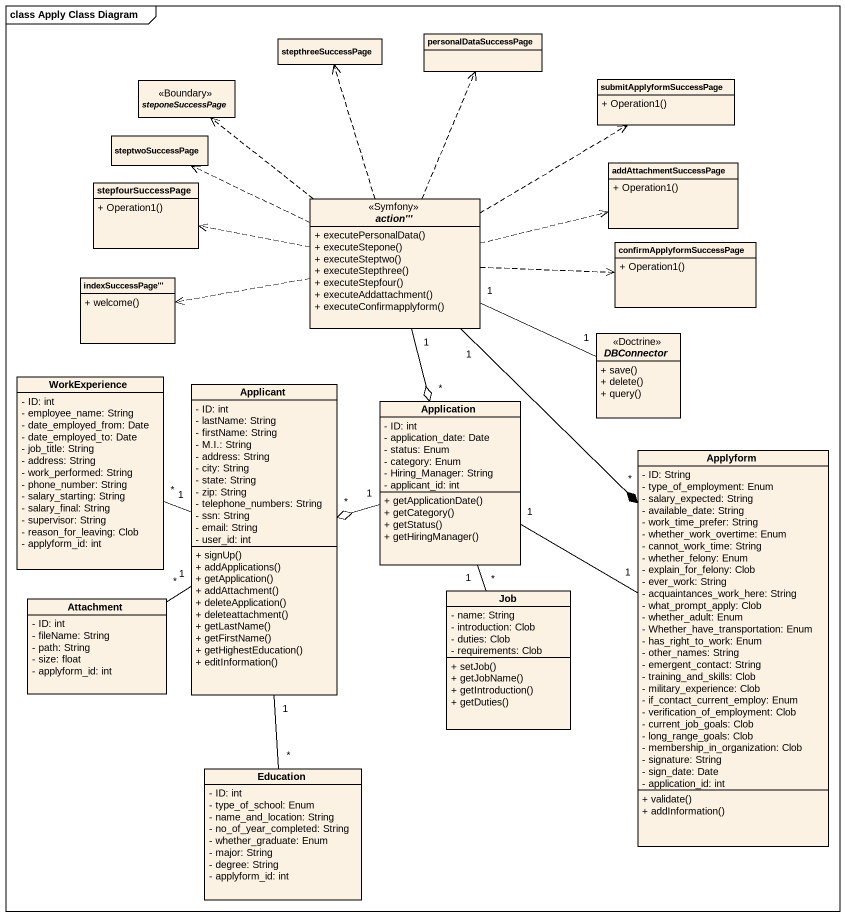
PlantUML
@startuml
mainframe class Apply Class Diagram
hide circle
hide empty members
skinparam classAttributeIconSize 0
class personalDataSuccessPage
class stepthreeSuccessPage
interface steponeSuccessPage <<Boundary>>
class submitApplyformSuccessPage {
  + Operation1()
}
class steptwoSuccessPage
class stepfourSuccessPage {
  + Operation1()
}
interface "action'''" as action_ <<Symfony>> {
  + executePersonalData()
  + executeStepone()
  + executeSteptwo()
  + executeStepthree()
  + executeStepfour()
  + executeAddattachment()
  + executeConfirmapplyform()
}
class addAttachmentSuccessPage {
  + Operation1()
}
class confirmApplyformSuccessPage {
  + Operation1()
}
class "indexSuccessPage'''" as indexSuccessPage {
  + welcome()
}
interface DBConnector <<Doctrine>> {
  + save()
  + delete()
  + query()
}
class WorkExperience {
  - ID: int
  - employee_name: String
  - date_employed_from: Date
  - date_employed_to: Date
  - job_title: String
  - address: String
  - work_performed: String
  - phone_number: String
  - salary_starting: String
  - salary_final: String
  - supervisor: String
  - reason_for_leaving: Clob
  - applyform_id: int
}
class Applicant {
  - ID: int
  - lastName: String
  - firstName: String
  - M.I.: String
  - address: String
  - city: String
  - state: String
  - zip: String
  - telephone_numbers: String
  - ssn: String
  - email: String
  - user_id: int
  + signUp()
  + addApplications()
  + getApplication()
  + addAttachment()
  + deleteApplication()
  + deleteattachment()
  + getLastName()
  + getFirstName()
  + getHighestEducation()
  + editInformation()
}
class Application {
  - ID: int
  - application_date: Date
  - status: Enum
  - category: Enum
  - Hiring_Manager: String
  - applicant_id: int
  + getApplicationDate()
  + getCategory()
  + getStatus()
  + getHiringManager()
}
class Applyform {
  - ID: String
  - type_of_employment: Enum
  - salary_expected: String
  - available_date: String
  - work_time_prefer: String
  - whether_work_overtime: Enum
  - cannot_work_time: String
  - whether_felony: Enum
  - explain_for_felony: Clob
  - ever_work: String
  - acquaintances_work_here: String
  - what_prompt_apply: Clob
  - whether_adult: Enum
  - Whether_have_transportation: Enum
  - has_right_to_work: Enum
  - other_names: String
  - emergent_contact: String
  - training_and_skills: Clob
  - military_experience: Clob
  - if_contact_current_employ: Enum
  - verification_of_employment: Clob
  - current_job_goals: Clob
  - long_range_goals: Clob
  - membership_in_organization: Clob
  - signature: String
  - sign_date: Date
  - application_id: int
  + validate()
  + addInformation()
}
class Attachment {
  - ID: int
  - fileName: String
  - path: String
  - size: float
  - applyform_id: int
}
class Job {
  - name: String
  - introduction: Clob
  - duties: Clob
  - requirements: Clob
  + setJob()
  + getJobName()
  + getIntroduction()
  + getDuties()
}
class Education {
  - ID: int
  - type_of_school: Enum
  - name_and_location: String
  - no_of_year_completed: String
  - whether_graduate: Enum
  - major: String
  - degree: String
  - applyform_id: int
}
action_ .up.> personalDataSuccessPage
action_ .up.> stepthreeSuccessPage
action_ .up.> steponeSuccessPage
action_ .right.> submitApplyformSuccessPage
action_ .left.> steptwoSuccessPage
action_ .left.> stepfourSuccessPage
action_ .right.> addAttachmentSuccessPage
action_ .right.> confirmApplyformSuccessPage
action_ .left.> indexSuccessPage
action_ "1" -right- "1" DBConnector
action_ "1" --o "*" Application
action_ "1" --* "*" Applyform
WorkExperience "*" -right- "1" Applicant
Application "1" -left-o "*" Applicant
Application "1" -right- "1" Applyform
Application "*" -- "1" Job
Attachment "*" -up- "1" Applicant
Education "*" -up- "1" Applicant
@enduml
